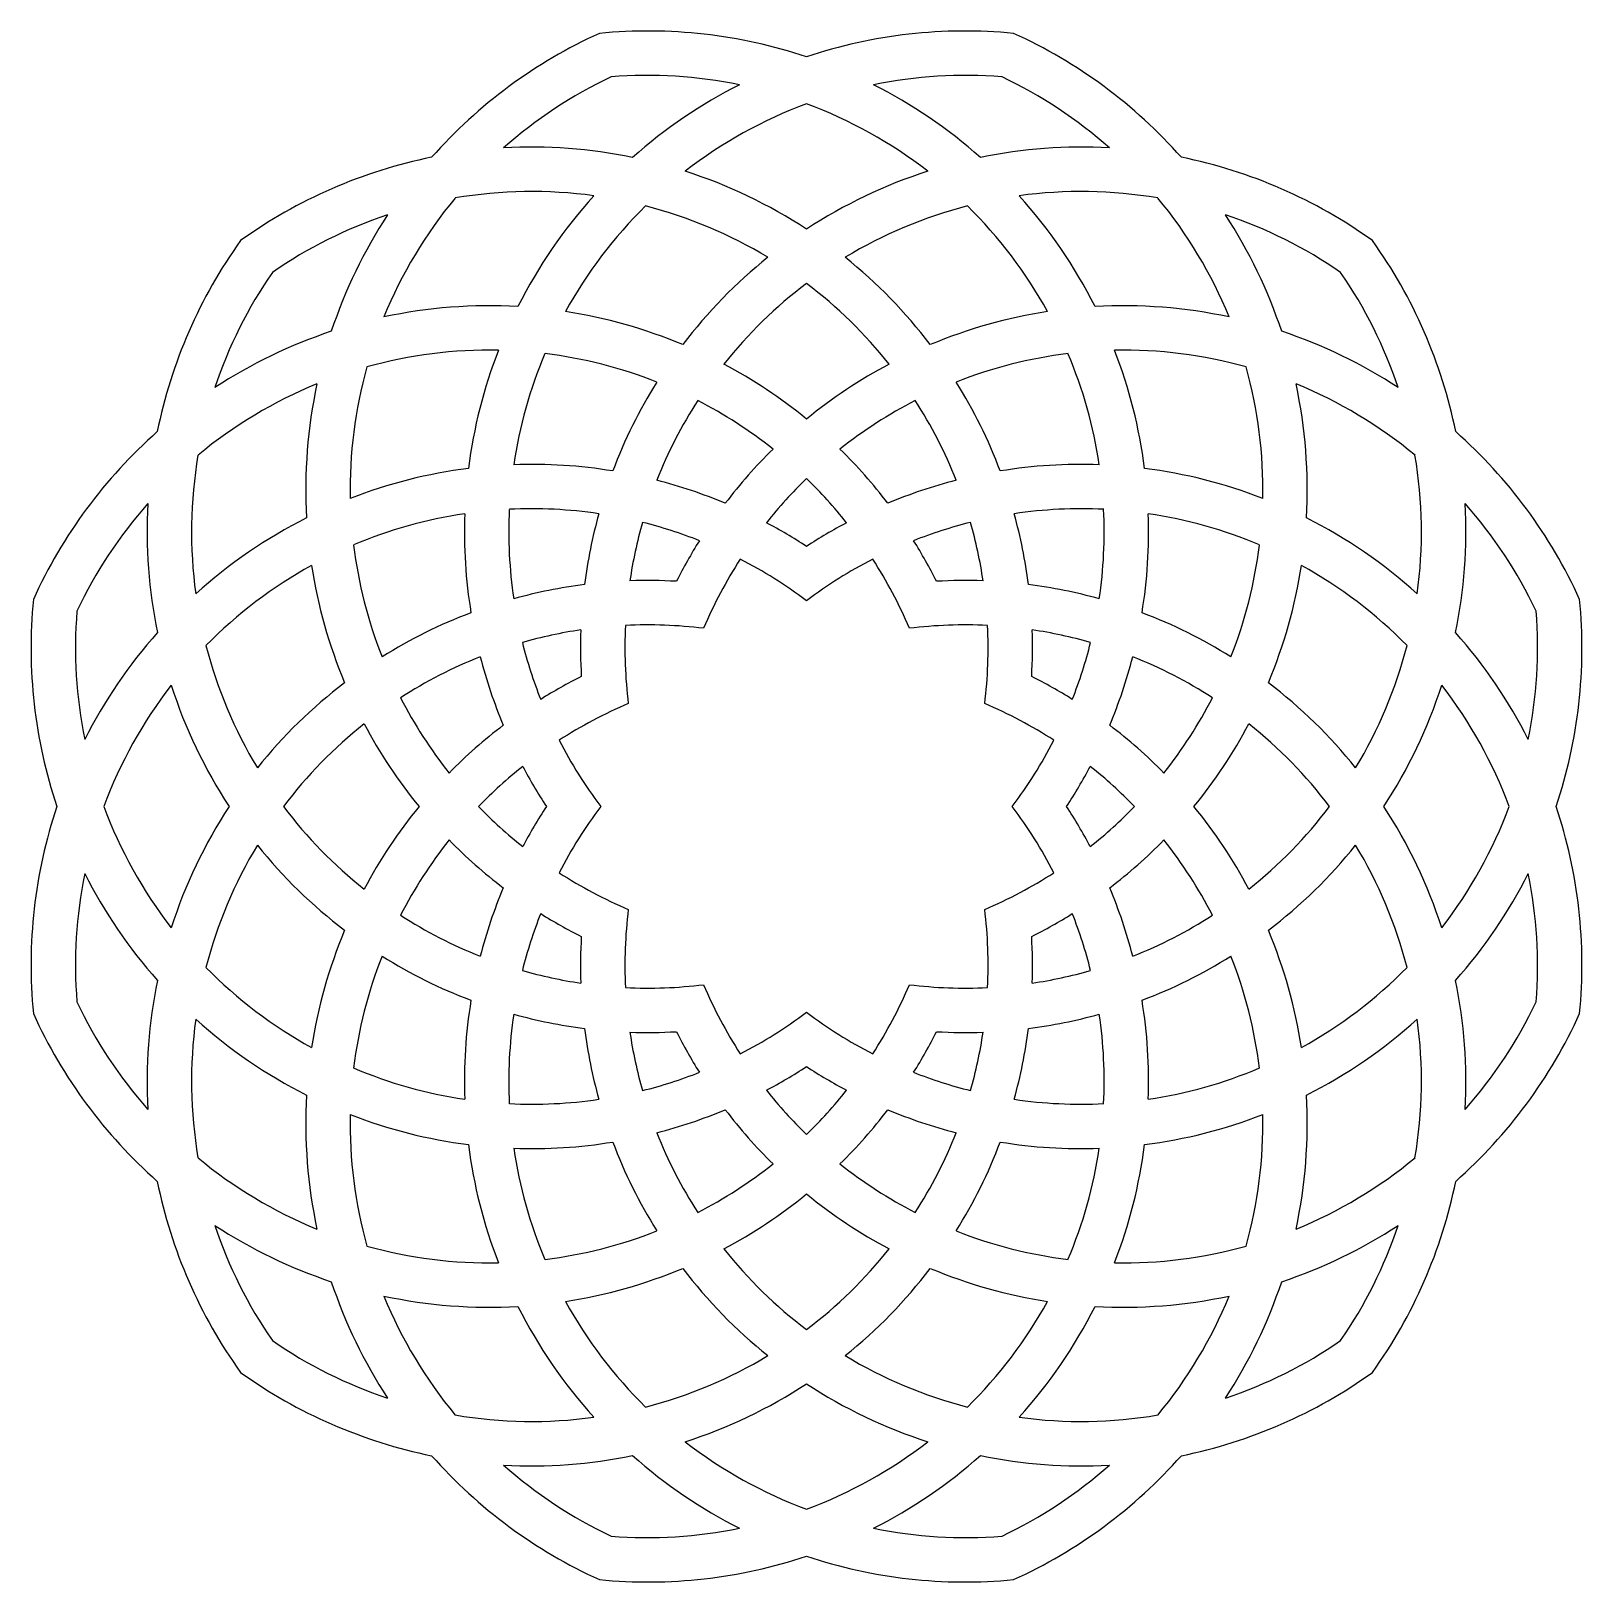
# Model space of a CAD drawing. Extents: x -213 to 401, y -71 to 159.
# Drawn here: x 335.3 to 400.8, y 93.2 to 158.7 of the extents above.
import ezdxf

# ---------------------------------------------------------------- set-up
doc = ezdxf.new("R2010")
doc.units = 0
doc.layers.get('0').update_dxf_attribs({"linetype": 'CONTINUOUS'})

msp = doc.modelspace()

# ---------------------------------------------------------------- linework, layer by layer
for centre, radius, start, end in [((368.046, 139.325), 21.146, 114.43763, 138.4679), ((361.347, 137.53), 21.146, 71.5321, 95.56237), ((374.744, 137.53), 21.146, 84.43763, 108.4679), ((368.046, 139.325), 21.146, 41.5321, 65.56237), ((368.046, 139.325), 19.271, 115.36557, 131.58536), ((361.347, 137.53), 19.271, 78.41464, 94.63443), ((374.744, 137.53), 19.271, 85.36557, 101.58536), ((368.046, 139.325), 19.271, 48.41464, 64.63443), ((374.744, 137.53), 21.146, 116.77746, 131.61448), ((361.347, 137.53), 21.146, 48.38552, 63.22254), ((374.744, 137.53), 19.271, 110.34025, 127.81724), ((361.347, 137.53), 19.271, 52.18276, 69.65975), ((356.444, 132.627), 21.146, 101.5321, 125.56237), ((356.444, 132.627), 21.146, 78.38552, 93.22254), ((379.648, 132.627), 21.146, 86.77746, 101.61448), ((379.648, 132.627), 21.146, 54.43763, 78.4679), ((356.444, 132.627), 21.146, 56.72436, 72.14174), ((379.648, 132.627), 21.146, 107.85826, 123.27564), ((368.046, 139.325), 19.271, 140.34025, 157.81724), ((356.444, 132.627), 19.271, 82.18276, 99.65975), ((374.744, 137.53), 21.146, 137.85826, 153.27564), ((379.648, 132.627), 19.271, 80.34025, 97.81724), ((361.347, 137.53), 21.146, 26.72436, 42.14174), ((368.046, 139.325), 19.271, 22.18276, 39.65975), ((356.444, 132.627), 19.271, 108.41464, 124.63443), ((368.046, 139.325), 21.146, 146.77746, 161.61448), ((374.744, 137.53), 19.271, 134.44401, 151.15234), ((356.444, 132.627), 19.271, 58.84766, 75.55599), ((379.648, 132.627), 19.271, 104.44401, 121.15234), ((361.347, 137.53), 19.271, 28.84766, 45.55599), ((379.648, 132.627), 19.271, 55.36557, 71.58536), ((368.046, 139.325), 21.146, 18.38552, 33.22254), ((361.347, 137.53), 21.146, 144.43763, 168.4679), ((374.744, 137.53), 21.146, 11.5321, 35.56237), ((379.648, 132.627), 21.146, 128.74752, 142.73128), ((356.444, 132.627), 21.146, 37.26872, 51.25248), ((361.347, 137.53), 19.271, 145.36557, 161.58536), ((374.744, 137.53), 19.271, 18.41464, 34.63443), ((379.648, 132.627), 19.271, 127.01695, 141.55034), ((356.444, 132.627), 19.271, 38.44966, 52.98305), ((354.649, 125.928), 21.146, 86.72436, 102.14174), ((354.649, 125.928), 21.146, 67.26872, 81.25248), ((381.443, 125.928), 21.146, 98.74752, 112.73128), ((381.443, 125.928), 21.146, 77.85826, 93.27564), ((354.649, 125.928), 21.146, 108.38552, 123.22254), ((381.443, 125.928), 21.146, 56.77746, 71.61448), ((354.649, 125.928), 19.271, 88.84766, 105.55599), ((374.744, 137.53), 21.146, 158.74752, 172.73128), ((374.744, 137.53), 19.271, 157.01695, 171.55034), ((354.649, 125.928), 19.271, 68.44966, 82.98305), ((381.443, 125.928), 19.271, 97.01695, 111.55034), ((361.347, 137.53), 19.271, 8.44966, 22.98305), ((381.443, 125.928), 19.271, 74.44401, 91.15234), ((361.347, 137.53), 21.146, 7.26872, 21.25248), ((368.046, 139.325), 19.271, 164.44401, 181.15234), ((354.649, 125.928), 21.146, 50.68774, 62.06294), ((381.443, 125.928), 21.146, 117.93706, 129.31226), ((368.046, 139.325), 19.271, 358.84766, 15.55599), ((354.649, 125.928), 19.271, 112.18276, 129.65975), ((368.046, 139.325), 21.146, 167.85826, 183.27564), ((379.648, 132.627), 21.146, 147.93706, 159.31226), ((356.444, 132.627), 21.146, 20.68774, 32.06294), ((381.443, 125.928), 19.271, 50.34025, 67.81724), ((368.046, 139.325), 21.146, 356.72436, 12.14174), ((379.648, 132.627), 19.271, 147.18301, 158.4481), ((354.649, 125.928), 19.271, 51.5519, 62.81699), ((381.443, 125.928), 19.271, 117.18301, 128.4481), ((356.444, 132.627), 19.271, 21.5519, 32.81699), ((354.649, 125.928), 21.146, 131.5321, 155.56237), ((381.443, 125.928), 21.146, 24.43763, 48.4679), ((381.443, 125.928), 21.146, 134.46095, 142.73128), ((354.649, 125.928), 21.146, 37.26872, 45.53905), ((361.347, 137.53), 19.271, 170.34025, 187.81724), ((356.444, 119.23), 21.146, 97.26872, 111.25248), ((356.444, 119.23), 21.146, 80.68774, 92.06294), ((379.648, 119.23), 21.146, 87.93706, 99.31226), ((379.648, 119.23), 21.146, 68.74752, 82.73128), ((374.744, 137.53), 19.271, 352.18276, 9.65975), ((356.444, 119.23), 21.146, 67.26872, 75.53905), ((381.443, 125.928), 19.271, 134.04227, 141.55034), ((354.649, 125.928), 19.271, 38.44966, 45.95773), ((379.648, 119.23), 21.146, 104.46095, 112.73128), ((354.649, 125.928), 19.271, 138.41464, 154.63443), ((361.347, 137.53), 21.146, 176.77746, 191.61448), ((356.444, 119.23), 19.271, 98.44966, 112.98305), ((374.744, 137.53), 21.146, 177.93706, 189.31226), ((374.744, 137.53), 19.271, 177.18301, 188.4481), ((356.444, 119.23), 19.271, 81.5519, 92.81699), ((379.648, 132.627), 21.146, 164.46095, 172.73128), ((379.648, 119.23), 19.271, 87.18301, 98.4481), ((356.444, 132.627), 21.146, 7.26872, 15.53905), ((361.347, 137.53), 19.271, 351.5519, 2.81699), ((361.347, 137.53), 21.146, 350.68774, 2.06294), ((379.648, 119.23), 19.271, 67.01695, 81.55034), ((374.744, 137.53), 21.146, 348.38552, 3.22254), ((381.443, 125.928), 19.271, 25.36557, 41.58536), ((356.444, 119.23), 21.146, 116.72436, 132.14174), ((379.648, 132.627), 19.271, 164.04227, 171.55034), ((356.444, 119.23), 19.271, 68.44966, 75.95773), ((356.444, 119.23), 21.146, 56.72436, 62.06294), ((379.648, 119.23), 21.146, 117.93706, 123.27564), ((379.648, 119.23), 19.271, 104.04227, 111.55034), ((356.444, 132.627), 19.271, 8.44966, 15.95773), ((379.648, 119.23), 21.146, 47.85826, 63.27564), ((368.046, 139.325), 19.271, 187.01695, 201.55034), ((381.443, 125.928), 21.146, 147.93706, 153.27564), ((354.649, 125.928), 21.146, 26.72436, 32.06294), ((368.046, 139.325), 19.271, 338.44966, 352.98305), ((381.443, 125.928), 19.271, 147.18301, 157.01695), ((356.444, 119.23), 19.271, 52.98305, 62.81699), ((379.648, 119.23), 19.271, 117.18301, 127.01695), ((354.649, 125.928), 19.271, 22.98305, 32.81699), ((356.444, 119.23), 19.271, 118.84766, 135.55599), ((368.046, 139.325), 21.146, 188.74752, 202.73128), ((368.046, 139.325), 21.146, 337.26872, 351.25248), ((379.648, 119.23), 19.271, 44.44401, 61.15234), ((361.347, 114.326), 21.146, 97.26872, 105.53905), ((361.347, 114.326), 21.146, 86.72436, 92.06294), ((374.744, 114.326), 21.146, 87.93706, 93.27564), ((374.744, 114.326), 21.146, 74.46095, 82.73128), ((356.444, 132.627), 21.146, 174.43763, 198.4679), ((379.648, 132.627), 21.146, 341.5321, 5.56237), ((356.444, 132.627), 19.271, 175.36557, 191.58536), ((361.347, 114.326), 21.146, 110.68774, 122.06294), ((374.744, 114.326), 21.146, 57.93706, 69.31226), ((379.648, 132.627), 19.271, 348.41464, 4.63443), ((356.444, 119.23), 21.146, 138.38552, 153.22254), ((361.347, 114.326), 19.271, 98.44966, 105.95773), ((379.648, 132.627), 21.146, 177.93706, 183.27564), ((379.648, 132.627), 19.271, 177.18301, 187.01695), ((361.347, 114.326), 19.271, 82.98305, 92.81699), ((374.744, 114.326), 19.271, 87.18301, 97.01695), ((356.444, 132.627), 19.271, 352.98305, 2.81699), ((356.444, 132.627), 21.146, 356.72436, 2.06294), ((374.744, 114.326), 19.271, 74.04227, 81.55034), ((379.648, 119.23), 21.146, 26.77746, 41.61448), ((361.347, 137.53), 19.271, 194.44401, 211.15234), ((374.744, 137.53), 19.271, 194.04227, 201.55034), ((361.347, 137.53), 19.271, 338.44966, 345.95773), ((374.744, 137.53), 19.271, 328.84766, 345.55599), ((361.347, 114.326), 19.271, 111.5519, 122.81699), ((374.744, 137.53), 21.146, 194.46095, 202.73128), ((361.347, 137.53), 21.146, 337.26872, 345.53905), ((374.744, 114.326), 19.271, 57.18301, 68.4481), ((356.444, 119.23), 19.271, 142.18276, 159.65975), ((361.347, 137.53), 21.146, 197.85826, 213.27564), ((361.347, 114.326), 21.146, 127.26872, 141.25248), ((368.046, 112.531), 21.146, 116.72436, 122.06294), ((368.046, 112.531), 21.146, 57.93706, 63.27564), ((374.744, 114.326), 21.146, 38.74752, 52.73128), ((374.744, 137.53), 21.146, 326.72436, 342.14174), ((379.648, 119.23), 19.271, 20.34025, 37.81724), ((368.046, 139.325), 19.271, 207.18301, 218.4481), ((368.046, 139.325), 19.271, 321.5519, 332.81699), ((368.046, 112.531), 19.271, 112.98305, 122.81699), ((368.046, 112.531), 19.271, 57.18301, 67.01695), ((361.347, 114.326), 19.271, 128.44966, 142.98305), ((368.046, 139.325), 21.146, 207.93706, 219.31226), ((368.046, 112.531), 21.146, 127.26872, 135.53905), ((368.046, 112.531), 21.146, 44.46095, 52.73128), ((368.046, 139.325), 21.146, 320.68774, 332.06294), ((374.744, 114.326), 19.271, 37.01695, 51.55034), ((374.744, 137.53), 19.271, 207.18301, 217.01695), ((361.347, 137.53), 19.271, 322.98305, 332.81699), ((368.046, 112.531), 19.271, 128.44966, 135.95773), ((374.744, 137.53), 21.146, 207.93706, 213.27564), ((361.347, 137.53), 21.146, 326.72436, 332.06294), ((368.046, 112.531), 19.271, 44.04227, 51.55034), ((356.444, 119.23), 21.146, 161.5321, 185.56237), ((356.444, 132.627), 19.271, 200.34025, 217.81724), ((361.347, 114.326), 21.146, 146.72436, 162.14174), ((361.347, 137.53), 19.271, 217.01695, 231.55034), ((368.046, 112.531), 21.146, 140.68774, 152.06294), ((368.046, 139.325), 19.271, 224.04227, 231.55034), ((374.744, 114.326), 21.146, 146.72436, 152.06294), ((374.744, 114.326), 19.271, 142.98305, 152.81699), ((361.347, 114.326), 19.271, 27.18301, 37.01695), ((361.347, 114.326), 21.146, 27.93706, 33.27564), ((368.046, 139.325), 19.271, 308.44966, 315.95773), ((368.046, 112.531), 21.146, 27.93706, 39.31226), ((374.744, 137.53), 19.271, 308.44966, 322.98305), ((374.744, 114.326), 21.146, 17.85826, 33.27564), ((379.648, 132.627), 19.271, 322.18276, 339.65975), ((379.648, 119.23), 21.146, 354.43763, 18.4679), ((368.046, 112.531), 19.271, 141.5519, 152.81699), ((368.046, 139.325), 21.146, 224.46095, 232.73128), ((368.046, 139.325), 21.146, 307.26872, 315.53905), ((368.046, 112.531), 19.271, 27.18301, 38.4481), ((361.347, 114.326), 19.271, 148.84766, 165.55599), ((361.347, 137.53), 21.146, 218.74752, 232.73128), ((374.744, 137.53), 21.146, 307.26872, 321.25248), ((374.744, 114.326), 19.271, 14.44401, 31.15234), ((356.444, 119.23), 19.271, 168.41464, 184.63443), ((356.444, 132.627), 21.146, 206.77746, 221.61448), ((374.744, 114.326), 21.146, 157.26872, 165.53905), ((368.046, 139.325), 19.271, 237.18301, 247.01695), ((368.046, 139.325), 19.271, 292.98305, 302.81699), ((361.347, 114.326), 21.146, 14.46095, 22.73128), ((379.648, 132.627), 21.146, 318.38552, 333.22254), ((379.648, 119.23), 19.271, 355.36557, 11.58536), ((361.347, 137.53), 19.271, 237.18301, 248.4481), ((374.744, 114.326), 19.271, 158.44966, 165.95773), ((368.046, 139.325), 21.146, 237.93706, 243.27564), ((379.648, 119.23), 19.271, 172.98305, 182.81699), ((356.444, 119.23), 19.271, 357.18301, 7.01695), ((368.046, 139.325), 21.146, 296.72436, 302.06294), ((361.347, 114.326), 19.271, 14.04227, 21.55034), ((374.744, 137.53), 19.271, 291.5519, 302.81699), ((368.046, 112.531), 21.146, 157.26872, 171.25248), ((368.046, 112.531), 21.146, 8.74752, 22.73128), ((379.648, 119.23), 21.146, 176.72436, 182.06294), ((356.444, 119.23), 21.146, 357.93706, 3.27564), ((368.046, 112.531), 19.271, 158.44966, 172.98305), ((361.347, 137.53), 21.146, 237.93706, 249.31226), ((374.744, 137.53), 21.146, 290.68774, 302.06294), ((368.046, 112.531), 19.271, 7.01695, 21.55034), ((361.347, 114.326), 21.146, 168.38552, 183.22254), ((356.444, 132.627), 19.271, 224.44401, 241.15234), ((361.347, 137.53), 19.271, 254.04227, 261.55034), ((374.744, 137.53), 19.271, 278.44966, 285.95773), ((379.648, 132.627), 19.271, 298.84766, 315.55599), ((374.744, 114.326), 21.146, 356.77746, 11.61448), ((361.347, 137.53), 19.271, 267.18301, 277.01695), ((381.443, 125.928), 19.271, 202.98305, 212.81699), ((354.649, 125.928), 19.271, 327.18301, 337.01695), ((374.744, 137.53), 19.271, 262.98305, 272.81699), ((354.649, 125.928), 19.271, 205.36557, 221.58536), ((374.744, 114.326), 21.146, 170.68774, 182.06294), ((356.444, 132.627), 19.271, 297.18301, 307.01695), ((379.648, 132.627), 19.271, 232.98305, 242.81699), ((361.347, 114.326), 21.146, 357.93706, 9.31226), ((381.443, 125.928), 19.271, 318.41464, 334.63443), ((354.649, 125.928), 21.146, 204.43763, 228.4679), ((361.347, 114.326), 19.271, 172.18276, 189.65975), ((356.444, 132.627), 21.146, 227.85826, 243.27564), ((374.744, 114.326), 19.271, 171.5519, 182.81699), ((361.347, 137.53), 21.146, 254.46095, 262.73128), ((374.744, 137.53), 21.146, 277.26872, 285.53905), ((361.347, 114.326), 19.271, 357.18301, 8.4481), ((379.648, 132.627), 21.146, 296.72436, 312.14174), ((374.744, 114.326), 19.271, 350.34025, 7.81724), ((381.443, 125.928), 21.146, 311.5321, 335.56237), ((379.648, 119.23), 21.146, 187.26872, 195.53905), ((361.347, 137.53), 21.146, 267.93706, 273.27564), ((379.648, 119.23), 19.271, 188.44966, 195.95773), ((381.443, 125.928), 21.146, 206.72436, 212.06294), ((354.649, 125.928), 21.146, 327.93706, 333.27564), ((374.744, 137.53), 21.146, 266.72436, 272.06294), ((356.444, 119.23), 19.271, 344.04227, 351.55034), ((356.444, 119.23), 21.146, 344.46095, 352.73128), ((356.444, 132.627), 19.271, 247.01695, 261.55034), ((356.444, 132.627), 19.271, 284.04227, 291.55034), ((356.444, 132.627), 21.146, 297.93706, 303.27564), ((379.648, 132.627), 21.146, 236.72436, 242.06294), ((379.648, 132.627), 19.271, 248.44966, 255.95773), ((379.648, 132.627), 19.271, 278.44966, 292.98305), ((368.046, 112.531), 21.146, 176.72436, 192.14174), ((356.444, 132.627), 19.271, 267.18301, 278.4481), ((381.443, 125.928), 19.271, 218.44966, 225.95773), ((354.649, 125.928), 19.271, 314.04227, 321.55034), ((379.648, 132.627), 19.271, 261.5519, 272.81699), ((368.046, 112.531), 21.146, 347.85826, 3.27564), ((368.046, 112.531), 19.271, 178.84766, 195.55599), ((356.444, 132.627), 21.146, 248.74752, 262.73128), ((356.444, 132.627), 21.146, 284.46095, 292.73128), ((381.443, 125.928), 21.146, 217.26872, 225.53905), ((354.649, 125.928), 21.146, 314.46095, 322.73128), ((379.648, 132.627), 21.146, 247.26872, 255.53905), ((379.648, 132.627), 21.146, 277.26872, 291.25248), ((368.046, 112.531), 19.271, 344.44401, 1.15234), ((379.648, 119.23), 19.271, 201.5519, 212.81699), ((356.444, 119.23), 19.271, 327.18301, 338.4481), ((374.744, 114.326), 21.146, 187.26872, 201.25248), ((356.444, 132.627), 21.146, 267.93706, 279.31226), ((374.744, 114.326), 19.271, 188.44966, 202.98305), ((379.648, 119.23), 21.146, 200.68774, 212.06294), ((356.444, 119.23), 21.146, 327.93706, 339.31226), ((379.648, 132.627), 21.146, 260.68774, 272.06294), ((361.347, 114.326), 19.271, 337.01695, 351.55034), ((361.347, 114.326), 21.146, 338.74752, 352.73128), ((354.649, 125.928), 19.271, 230.34025, 247.81724), ((354.649, 125.928), 19.271, 297.18301, 308.4481), ((381.443, 125.928), 19.271, 231.5519, 242.81699), ((381.443, 125.928), 19.271, 292.18276, 309.65975), ((361.347, 114.326), 21.146, 191.5321, 215.56237), ((374.744, 114.326), 21.146, 324.43763, 348.4679), ((354.649, 125.928), 21.146, 297.93706, 309.31226), ((381.443, 125.928), 21.146, 230.68774, 242.06294), ((354.649, 125.928), 21.146, 236.77746, 251.61448), ((361.347, 114.326), 19.271, 198.41464, 214.63443), ((381.443, 125.928), 21.146, 288.38552, 303.22254), ((374.744, 114.326), 19.271, 325.36557, 341.58536), ((354.649, 125.928), 19.271, 277.01695, 291.55034), ((381.443, 125.928), 19.271, 248.44966, 262.98305), ((354.649, 125.928), 19.271, 254.44401, 271.15234), ((379.648, 119.23), 19.271, 218.44966, 232.98305), ((356.444, 119.23), 19.271, 307.01695, 321.55034), ((381.443, 125.928), 19.271, 268.84766, 285.55599), ((354.649, 125.928), 21.146, 278.74752, 292.73128), ((379.648, 119.23), 21.146, 217.26872, 231.25248), ((356.444, 119.23), 21.146, 308.74752, 322.73128), ((381.443, 125.928), 21.146, 247.26872, 261.25248), ((368.046, 112.531), 21.146, 198.38552, 213.22254), ((368.046, 112.531), 21.146, 326.77746, 341.61448), ((368.046, 112.531), 19.271, 202.18276, 219.65975), ((354.649, 125.928), 21.146, 257.85826, 273.27564), ((374.744, 114.326), 21.146, 206.72436, 222.14174), ((374.744, 114.326), 19.271, 208.84766, 225.55599), ((361.347, 114.326), 19.271, 314.44401, 331.15234), ((361.347, 114.326), 21.146, 317.85826, 333.27564), ((381.443, 125.928), 21.146, 266.72436, 282.14174), ((368.046, 112.531), 19.271, 320.34025, 337.81724), ((356.444, 119.23), 19.271, 235.36557, 251.58536), ((379.648, 119.23), 19.271, 288.41464, 304.63443), ((356.444, 119.23), 19.271, 284.44401, 301.15234), ((379.648, 119.23), 19.271, 238.84766, 255.55599), ((356.444, 119.23), 21.146, 234.43763, 258.4679), ((356.444, 119.23), 21.146, 287.85826, 303.27564), ((379.648, 119.23), 21.146, 236.72436, 252.14174), ((379.648, 119.23), 21.146, 281.5321, 305.56237), ((356.444, 119.23), 19.271, 260.34025, 277.81724), ((379.648, 119.23), 19.271, 262.18276, 279.65975), ((374.744, 114.326), 19.271, 232.18276, 249.65975), ((361.347, 114.326), 19.271, 290.34025, 307.81724), ((368.046, 112.531), 21.146, 221.5321, 245.56237), ((356.444, 119.23), 21.146, 266.77746, 281.61448), ((374.744, 114.326), 21.146, 228.38552, 243.22254), ((361.347, 114.326), 21.146, 296.77746, 311.61448), ((379.648, 119.23), 21.146, 258.38552, 273.22254), ((368.046, 112.531), 21.146, 294.43763, 318.4679), ((368.046, 112.531), 19.271, 228.41464, 244.63443), ((368.046, 112.531), 19.271, 295.36557, 311.58536), ((361.347, 114.326), 19.271, 265.36557, 281.58536), ((374.744, 114.326), 19.271, 258.41464, 274.63443), ((361.347, 114.326), 21.146, 264.43763, 288.4679), ((374.744, 114.326), 21.146, 251.5321, 275.56237)]:
    msp.add_arc(centre, radius, start, end)

doc.saveas('drawing.dxf')
